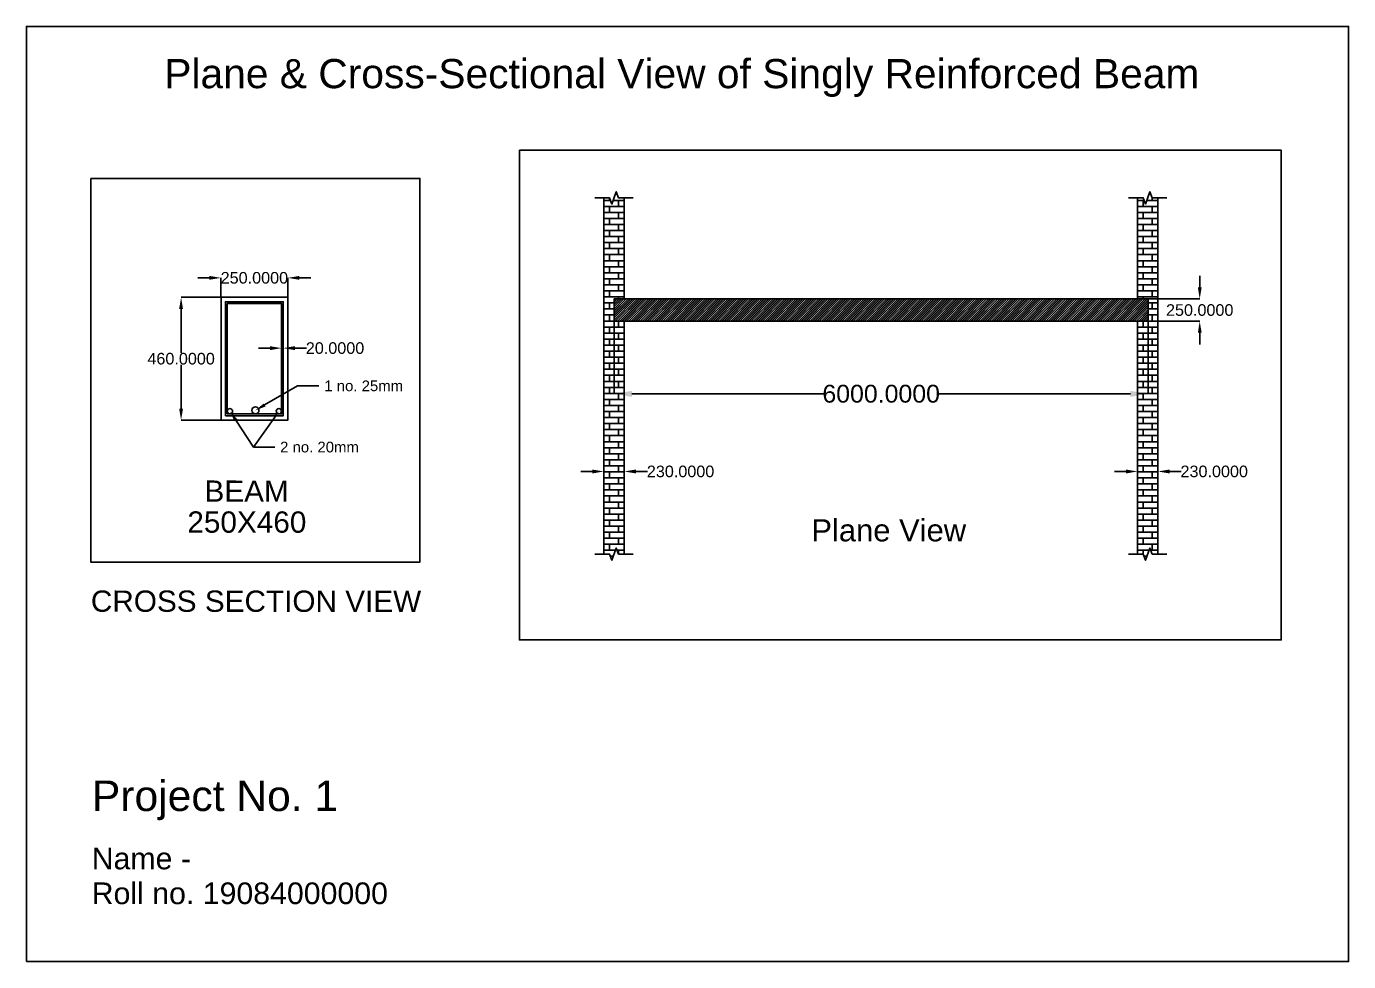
# Model space of a CAD drawing. Header units: millimetres. Extents: x 955 to 145987, y 2368 to 73967.
# Drawn here: x 43409 to 58259, y 13685 to 24185 of the extents above; entities that cross this region are included whole.
import ezdxf
from ezdxf import colors
from ezdxf.entities.mleader import LeaderData, LeaderLine
from ezdxf.math import Vec2, Vec3

# ---------------------------------------------------------------- set-up
doc = ezdxf.new("R2010")
doc.units = ezdxf.units.MM
doc.styles.get("Standard").update_dxf_attribs({"font": 'arial.ttf'})
doc.dimstyles.new('beam', dxfattribs={"dimtxt": 200, "dimasz": 200, "dimexe": 0.18, "dimexo": 0.0625, "dimgap": 0.09, "dimtad": 0, "dimtih": 1, "dimtoh": 1, "dimdec": 4, "dimzin": 0, "dimdsep": 46, "dimtxsty": 'Standard', "dimcen": 0.09, "dimadec": 0, "dimazin": 0, "dimtfac": 1, "dimtdec": 4, "dimtofl": 0, "dimtmove": 0, "dimatfit": 3, "dimfxl": 1, "dimtolj": 1, "dimtzin": 0, "dimarcsym": 0})
doc.dimstyles.new('beam 2', dxfattribs={"dimtxt": 130, "dimasz": 130, "dimexe": 0.18, "dimexo": 0.0625, "dimgap": 0.09, "dimtad": 0, "dimtih": 1, "dimtoh": 1, "dimdec": 4, "dimzin": 0, "dimdsep": 46, "dimtxsty": 'Standard', "dimcen": 0.09, "dimadec": 0, "dimazin": 0, "dimtfac": 1, "dimtdec": 4, "dimtofl": 0, "dimtmove": 0, "dimatfit": 3, "dimfxl": 1, "dimtolj": 1, "dimtzin": 0, "dimarcsym": 0})
doc.dimstyles.new('beam scalling 1', dxfattribs={"dimtxt": 130, "dimasz": 130, "dimexe": 0.18, "dimexo": 0.0625, "dimgap": 0.09, "dimtad": 0, "dimtih": 1, "dimtoh": 1, "dimdec": 4, "dimlfac": 0.333333, "dimzin": 0, "dimdsep": 46, "dimtxsty": 'Standard', "dimcen": 0.09, "dimadec": 0, "dimazin": 0, "dimtfac": 1, "dimtdec": 4, "dimtofl": 0, "dimtmove": 0, "dimatfit": 3, "dimfxl": 1, "dimtolj": 1, "dimtzin": 0, "dimarcsym": 0})

# ---------------------------------------------------------------- blocks, each defined once
blk = doc.blocks.new('*D27')
at = {"color": 0, "lineweight": -2, "transparency": 16777216}
for p, q in [((50009, 20875), (50009, 20060)), ((56009, 20875), (56009, 20060)), ((50209, 20060), (52360, 20060)), ((55809, 20060), (53658, 20060))]:
    blk.add_line(p, q, dxfattribs=at)
at = {"color": 0, "transparency": 16777216}
for points in [[(50209, 20093), (50209, 20026), (50009, 20060)], [(55809, 20093), (55809, 20026), (56009, 20060)]]:
    blk.add_solid(points, dxfattribs=at)
at = {"layer": 'DEFPOINTS', "color": 0, "transparency": 16777216}
for p in [(50009, 20875), (56009, 20875), (56009, 20060)]:
    blk.add_point(p, dxfattribs=at)
at = {"color": 0, "transparency": 16777216, "insert": (53009, 20060), "char_height": 200, "attachment_point": 5}
blk.add_mtext('\\A1;6000.0000', dxfattribs=at)
blk = doc.blocks.new('*D28')
at = {"color": 0, "lineweight": -2, "transparency": 16777216}
for p, q in [((56587, 21255), (56587, 21385)), ((56009, 21125), (56588, 21125)), ((56009, 20875), (56588, 20875)), ((56587, 20745), (56587, 20615))]:
    blk.add_line(p, q, dxfattribs=at)
at = {"color": 0, "transparency": 16777216}
for points in [[(56566, 21255), (56609, 21255), (56587, 21125)], [(56566, 20745), (56609, 20745), (56587, 20875)]]:
    blk.add_solid(points, dxfattribs=at)
at = {"layer": 'DEFPOINTS', "color": 0, "transparency": 16777216}
for p in [(56009, 21125), (56009, 20875), (56587, 20875)]:
    blk.add_point(p, dxfattribs=at)
at = {"color": 0, "transparency": 16777216, "insert": (56587, 21000), "char_height": 130, "attachment_point": 5}
blk.add_mtext('\\A1;250.0000', dxfattribs=at)
blk = doc.blocks.new('*D29')
at = {"color": 0, "lineweight": -2, "transparency": 16777216}
for p, q in [((55758, 19188), (55628, 19188)), ((55888, 19188), (55888, 19188)), ((56118, 19188), (56118, 19188)), ((56248, 19188), (56378, 19188))]:
    blk.add_line(p, q, dxfattribs=at)
at = {"color": 0, "transparency": 16777216}
for points in [[(55758, 19210), (55758, 19166), (55888, 19188)], [(56248, 19210), (56248, 19166), (56118, 19188)]]:
    blk.add_solid(points, dxfattribs=at)
at = {"layer": 'DEFPOINTS', "color": 0, "transparency": 16777216}
for p in [(55888, 19188), (56118, 19188), (56118, 19188)]:
    blk.add_point(p, dxfattribs=at)
at = {"color": 0, "transparency": 16777216, "insert": (56750, 19188), "char_height": 130, "attachment_point": 5}
blk.add_mtext('\\A1;230.0000', dxfattribs=at)
blk = doc.blocks.new('*D30')
at = {"color": 0, "lineweight": -2, "transparency": 16777216}
for p, q in [((49764, 19188), (49634, 19188)), ((49894, 19188), (49894, 19188)), ((50124, 19188), (50124, 19188)), ((50254, 19188), (50384, 19188))]:
    blk.add_line(p, q, dxfattribs=at)
at = {"color": 0, "transparency": 16777216}
for points in [[(49764, 19210), (49764, 19166), (49894, 19188)], [(50254, 19210), (50254, 19166), (50124, 19188)]]:
    blk.add_solid(points, dxfattribs=at)
at = {"layer": 'DEFPOINTS', "color": 0, "transparency": 16777216}
for p in [(49894, 19188), (50124, 19188), (50124, 19188)]:
    blk.add_point(p, dxfattribs=at)
at = {"color": 0, "transparency": 16777216, "insert": (50756, 19188), "char_height": 130, "attachment_point": 5}
blk.add_mtext('\\A1;230.0000', dxfattribs=at)
blk = doc.blocks.new('*D24')
at = {"color": 0, "lineweight": -2, "transparency": 16777216}
for p, q in [((45464, 21362), (45334, 21362)), ((45594, 21144), (45594, 21363)), ((46344, 21144), (46344, 21363)), ((46474, 21362), (46604, 21362))]:
    blk.add_line(p, q, dxfattribs=at)
at = {"color": 0, "transparency": 16777216}
for points in [[(45464, 21384), (45464, 21341), (45594, 21362)], [(46474, 21384), (46474, 21341), (46344, 21362)]]:
    blk.add_solid(points, dxfattribs=at)
at = {"layer": 'DEFPOINTS', "color": 0, "transparency": 16777216}
for p in [(46344, 21362), (45594, 21144), (46344, 21144)]:
    blk.add_point(p, dxfattribs=at)
at = {"color": 0, "transparency": 16777216, "insert": (45969, 21362), "char_height": 130, "attachment_point": 5}
blk.add_mtext('\\A1;250.0000', dxfattribs=at)
blk = doc.blocks.new('*D25')
at = {"color": 0, "lineweight": -2, "transparency": 16777216}
for p, q in [((45594, 21144), (45145, 21144)), ((45146, 21014), (45146, 20520)), ((45146, 19894), (45146, 20387)), ((45594, 19764), (45145, 19764))]:
    blk.add_line(p, q, dxfattribs=at)
at = {"color": 0, "transparency": 16777216}
for points in [[(45124, 21014), (45167, 21014), (45146, 21144)], [(45124, 19894), (45167, 19894), (45146, 19764)]]:
    blk.add_solid(points, dxfattribs=at)
at = {"layer": 'DEFPOINTS', "color": 0, "transparency": 16777216}
for p in [(45146, 21144), (45594, 21144), (45594, 19764)]:
    blk.add_point(p, dxfattribs=at)
at = {"color": 0, "transparency": 16777216, "insert": (45146, 20454), "char_height": 130, "attachment_point": 5}
blk.add_mtext('\\A1;460.0000', dxfattribs=at)
blk = doc.blocks.new('*D26')
at = {"color": 0, "lineweight": -2, "transparency": 16777216}
for p, q in [((46144, 20573), (46014, 20573)), ((46274, 20573), (46274, 20573)), ((46294, 20573), (46294, 20573)), ((46424, 20573), (46554, 20573))]:
    blk.add_line(p, q, dxfattribs=at)
at = {"color": 0, "transparency": 16777216}
for points in [[(46144, 20595), (46144, 20551), (46274, 20573)], [(46424, 20595), (46424, 20551), (46294, 20573)]]:
    blk.add_solid(points, dxfattribs=at)
at = {"layer": 'DEFPOINTS', "color": 0, "transparency": 16777216}
for p in [(46274, 20573), (46294, 20573), (46294, 20573)]:
    blk.add_point(p, dxfattribs=at)
at = {"color": 0, "transparency": 16777216, "insert": (46875, 20573), "char_height": 130, "attachment_point": 5}
blk.add_mtext('\\A1;20.0000', dxfattribs=at)

msp = doc.modelspace()

# ---------------------------------------------------------------- hatches: boundary and pattern name
h = msp.add_hatch()
h.set_pattern_fill('AR-BRSTD', color=256)
h.set_pattern_definition([(0, (-130.566, -867.67), (0, 67.7418), []), (90, (-130.57, -867.67), (-101.6, 67.7418), [67.7418, -67.7418])])
h.paths.add_polyline_path([(50123.99198, 22259.77153), (50058.99198, 22259.77153), (50033.99198, 22328.45846), (49983.99198, 22191.08459), (49958.99198, 22259.77153), (49893.99198, 22259.77153), (49893.99198, 18259.77153), (49958.99198, 18259.77153), (49983.99198, 18191.08459), (50033.99198, 18328.45846), (50058.99198, 18259.77153), (50123.99198, 18259.77153), (50123.99198, 20875.21064), (50008.99198, 20875.21064), (50008.99198, 21125.21064), (50123.99198, 21125.21064)])
h.paths.add_polyline_path([(56118.1182, 22259.77153), (56053.1182, 22259.77153), (56028.1182, 22328.45846), (55978.1182, 22191.08459), (55953.1182, 22259.77153), (55888.1182, 22259.77153), (55888.1182, 21125.21064), (56008.99198, 21125.21064), (56008.99198, 20875.21064), (55888.1182, 20875.21064), (55888.1182, 18259.77153), (55953.1182, 18259.77153), (55978.1182, 18191.08459), (56028.1182, 18328.45846), (56053.1182, 18259.77153), (56118.1182, 18259.77153)])
h = msp.add_hatch()
h.set_pattern_fill('JIS_RC_18', color=256)
h.set_pattern_definition([(45, (-130.566, -867.67), (-12.727922, 12.727922), []), (45, (-129.566, -867.67), (-12.727922, 12.727922), []), (45, (-128.566, -867.67), (-12.727922, 12.727922), [])])
h.paths.add_polyline_path([(50008.99198, 21125.21064), (50008.99198, 20875.21064), (56008.99198, 20875.21064), (56008.99198, 21125.21064)])

# ---------------------------------------------------------------- linework, layer by layer
for p, q in [((49893.99198, 22259.77153), (49893.99198, 18259.77153)), ((50123.99198, 21125.21064), (50123.99198, 22259.77153)), ((55888.1182, 22259.77153), (55888.1182, 21125.21064)), ((56118.1182, 18259.77153), (56118.1182, 22259.77153)), ((49893.99198, 21125.21064), (49893.99198, 20875.21064)), ((50008.99198, 21125.21064), (50008.99198, 20875.21064)), ((50123.99198, 18259.77153), (50123.99198, 20875.21064)), ((55888.1182, 20875.21064), (55888.1182, 18259.77153))]:
    msp.add_line(p, q)
for points in [[(43408.77134, 13685.1768), (58258.77134, 13685.1768), (58258.77134, 24185.1768), (43408.77134, 24185.1768)], [(43408.77134, 13685.1768), (58258.77134, 13685.1768), (58258.77134, 24185.1768), (43408.77134, 24185.1768)], [(48945.87902, 22794.99358), (57502.12245, 22794.99358), (57502.12245, 17296.76977), (48945.87902, 17296.76977)], [(44131.81035, 22479.02361), (47829.20396, 22479.02361), (47829.20396, 18169.93227), (44131.81035, 18169.93227)], [(45594.15532, 19763.62429), (46344.15532, 19763.62429), (46344.15532, 21143.62429), (45594.15532, 21143.62429)], [(45644.15532, 19813.62429), (46294.15532, 19813.62429), (46294.15532, 21093.62429), (45644.15532, 21093.62429)], [(50008.99198, 20875.21064), (56008.99198, 20875.21064), (56008.99198, 21125.21064), (50008.99198, 21125.21064)], [(45664.15532, 19833.62429), (46274.15532, 19833.62429), (46274.15532, 21073.62429), (45664.15532, 21073.62429)]]:
    msp.add_lwpolyline(points, close=True)
at = {"linetype": 'Continuous'}
for points in [[(49793.99198, 22259.77153), (49958.99198, 22259.77153), (49983.99198, 22191.08459), (50033.99198, 22328.45846), (50058.99198, 22259.77153), (50223.99198, 22259.77153)], [(55788.1182, 22259.77153), (55953.1182, 22259.77153), (55978.1182, 22191.08459), (56028.1182, 22328.45846), (56053.1182, 22259.77153), (56218.1182, 22259.77153)], [(49793.99198, 18259.77153), (49958.99198, 18259.77153), (49983.99198, 18191.08459), (50033.99198, 18328.45846), (50058.99198, 18259.77153), (50223.99198, 18259.77153)], [(55788.1182, 18259.77153), (55953.1182, 18259.77153), (55978.1182, 18191.08459), (56028.1182, 18328.45846), (56053.1182, 18259.77153), (56218.1182, 18259.77153)]]:
    msp.add_lwpolyline(points, dxfattribs=at)
at = {"linetype": 'ByBlock', "lineweight": -2}
msp.add_lwpolyline([(46197.28361, 19799.33342), (45957.84465, 19461.3847)], dxfattribs=at)
for centre, radius in [((45980.50729, 19874.62779), 40), ((45694.48245, 19864.61004), 30), ((46243.53254, 19864.61004), 30)]:
    msp.add_circle(centre, radius)
msp.add_solid([(46186.40417, 19807.04158), (46243.53254, 19864.61004), (46208.16305, 19791.62527)])

# ---------------------------------------------------------------- texts
for s, height, p in [('Plane & Cross-Sectional View of Singly Reinforced Beam ', 327.6884878, (44956.70443, 23491.80373)), ('Plane View', 248.718833, (52225.02841, 18403.07647)), ('Project No. 1', 342.4781984, (44144.44092, 15375.45723)), ('Name - ', 243.425763, (44141.56622, 14720.95613)), ('Roll no. 19084000000', 243.4257632, (44141.56622, 14329.91406))]:
    msp.add_text(s, height=height).set_placement(p)
for s, height, p in [('BEAM', 239.057054, (45408.55497, 18847.84646)), ('250X460', 239.057054, (45216.01036, 18500.78249)), ('CROSS SECTION VIEW', 239.0570537, (44132.15951, 17612.65687))]:
    msp.add_text(s, height=height, rotation=359.977632092).set_placement(p)

# ---------------------------------------------------------------- dimensions: what is measured, and where the dimension line sits
for base, p1, p2, dimstyle, picture, middle in [((46344.15532, 21362.46068), (45594.15532, 21143.62429), (46344.15532, 21143.62429), 'beam scalling 1', '*D24', (45969.15532, 21362.46068)), ((56008.99198, 20059.83285), (50008.99198, 20875.21064), (56008.99198, 20875.21064), 'beam', '*D27', (53008.99198, 20059.83285)), ((50123.99198, 19187.94625), (49893.99198, 19187.94625), (50123.99198, 19187.94625), 'beam 2', '*D30', (50755.81459, 19187.94625)), ((56118.1182, 19187.94625), (55888.1182, 19187.94625), (56118.1182, 19187.94625), 'beam 2', '*D29', (56749.94081, 19187.94625))]:
    dim = msp.add_linear_dim(base=base, p1=p1, p2=p2, dimstyle=dimstyle)
    dim.commit()
    dim.dimension.update_dxf_attribs({"geometry": picture, "text_midpoint": middle})
for base, p1, p2, angle, dimstyle, picture, middle in [((56587.43988, 20875.21064), (56008.99198, 21125.21064), (56008.99198, 20875.21064), 90, 'beam 2', '*D28', (56587.43988, 21000.21064)), ((45145.5062, 21143.62429), (45594.15532, 19763.62429), (45594.15532, 21143.62429), 90, 'beam scalling 1', '*D25', (45145.5062, 20453.62429)), ((46294.15532, 20572.93449), (46274.15532, 20572.93449), (46294.15532, 20572.93449), 180, 'beam 2', '*D26', (46875.47657, 20572.93449))]:
    dim = msp.add_linear_dim(base=base, p1=p1, p2=p2, angle=angle, dimstyle=dimstyle)
    dim.commit()
    dim.dimension.update_dxf_attribs({"geometry": picture, "text_midpoint": middle})

# ---------------------------------------------------------------- leaders
ml = msp.add_multileader_mtext('Standard')
ml.set_content('1 no. 25mm', color=256)
ml.set_leader_properties()
ml.build(insert=Vec2(0, 0))
ml.multileader.update_dxf_attribs({"arrow_head_size": 120, "scale": 30})
ctx = ml.context
ctx.base_point, ctx.scale, ctx.char_height, ctx.arrow_head_size, ctx.landing_gap_size, ctx.plane_origin = Vec3(46694.4366, 20148.78348), 30, 120, 120, 60, Vec3(45980.50729, 19874.62779)
notes = []
notes.append((ctx, [(0, (1, 1, 0), (46454.4366, 20148.78348), (1, 0), 240, [(0, [(45980.50729, 19874.62779)], 0, [])])]))
ctx.mtext.insert, ctx.mtext.flow_direction = Vec3(46754.4366, 20209.80667), 5
ml = msp.add_multileader_mtext('Standard')
ml.set_content('2 no. 20mm', color=256)
ml.set_leader_properties()
ml.build(insert=Vec2(0, 0))
ml.multileader.update_dxf_attribs({"arrow_head_size": 120, "scale": 30})
ctx = ml.context
ctx.base_point, ctx.scale, ctx.char_height, ctx.arrow_head_size, ctx.landing_gap_size, ctx.plane_origin = Vec3(46197.84465, 19461.3847), 30, 120, 120, 60, Vec3(45694.48245, 19864.61004)
notes.append((ctx, [(0, (1, 1, 0), (45957.84465, 19461.3847), (1, 0), 240, [(0, [(45694.48245, 19864.61004)], 0, [])])]))
ctx.mtext.insert, ctx.mtext.flow_direction = Vec3(46257.84465, 19522.40789), 5
for ctx, leaders in notes:
    for number, flags, end, landing, length, lines in leaders:
        leader = LeaderData()
        leader.index, (leader.has_last_leader_line, leader.has_dogleg_vector, leader.attachment_direction) = number, flags
        leader.last_leader_point, leader.dogleg_vector, leader.dogleg_length = Vec3(end), Vec3(landing), length
        for number, points, colour, breaks in lines:
            line = LeaderLine()
            line.index, line.vertices, line.color, line.breaks = number, Vec3.list(points), colors.encode_raw_color(colour), breaks
            leader.lines.append(line)
        ctx.leaders.append(leader)

doc.saveas('drawing.dxf')
